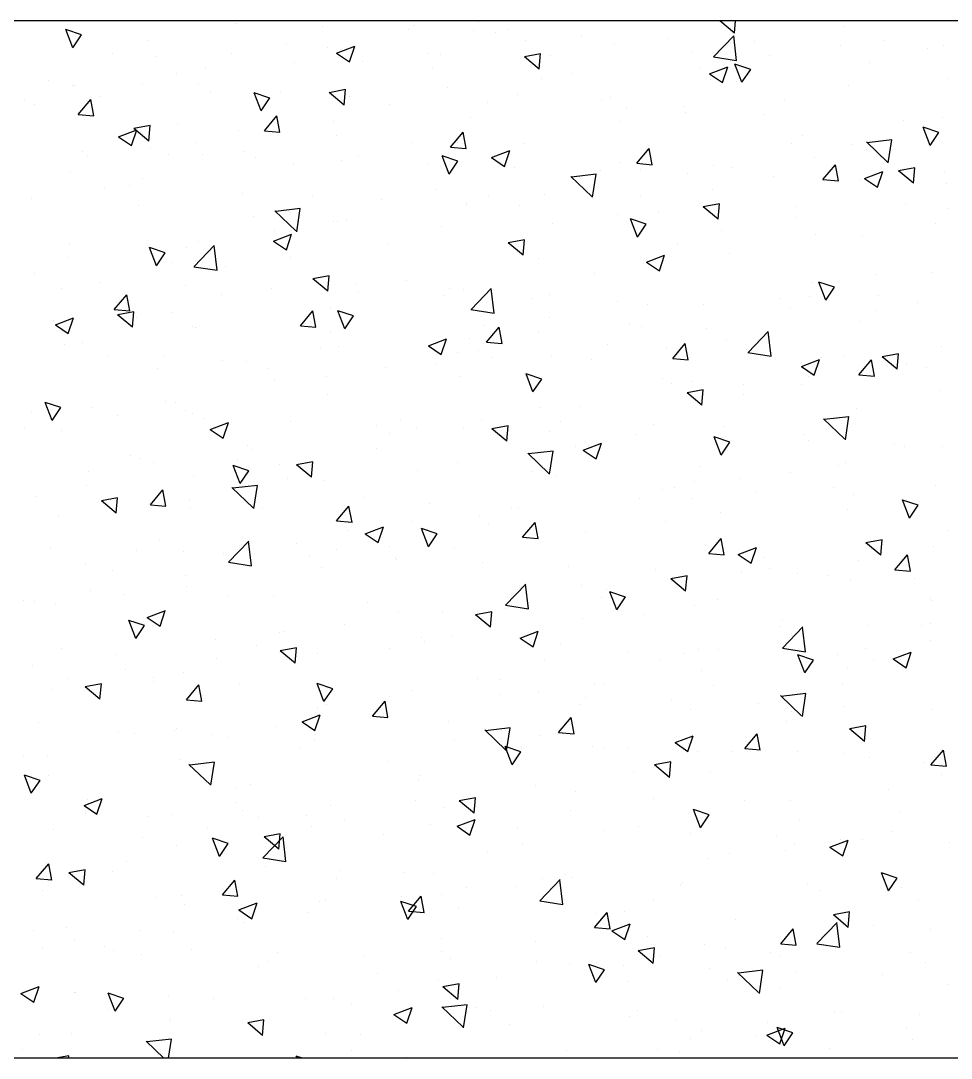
# Model space of a CAD drawing. Header units: millimetres. Extents: x 331487 to 517269, y 198509 to 399936.
# Drawn here: x 446542.2 to 446900.7, y 339696 to 340096 of the extents above; entities that cross this region are included whole.
import ezdxf

# ---------------------------------------------------------------- set-up
doc = ezdxf.new("R2010")
doc.units = ezdxf.units.MM
doc.header["$MEASUREMENT"] = 0
doc.layers.add('COLUMN', color=6, linetype='Continuous')

msp = doc.modelspace()

# ---------------------------------------------------------------- linework, layer by layer
at = {"layer": 'COLUMN'}
for p, q in [((448979.83, 340095.96), (420204.35, 340095.96)), ((448984.26, 339695.96), (420604.35, 339695.96))]:
    msp.add_line(p, q, dxfattribs=at)
at = {"layer": 'COLUMN', "color": 2, "linetype": 'Continuous'}
for p, q in [((446562.27, 340085.53), (446559.58, 340092.54)), ((446565.63, 340090.5), (446559.58, 340092.53)), ((446625.07, 340095.07), (446625.07, 340095.07)), ((446658.36, 340093.85), (446658.36, 340093.85)), ((446691.64, 340092.64), (446691.64, 340092.64)), ((446693.98, 340093.94), (446693.98, 340093.94)), ((446716.55, 340092.09), (446716.55, 340092.09)), ((446718.74, 340095.53), (446718.74, 340095.53)), ((446730.13, 340092.66), (446730.13, 340092.66)), ((446817.2, 340091.17), (446811.49, 340095.96)), ((446817.2, 340091.17), (446817.62, 340095.96)), ((446859.34, 340093.6), (446859.34, 340093.6)), ((446562.27, 340085.53), (446565.63, 340090.51)), ((446591.25, 340088.39), (446591.25, 340088.39)), ((446724.93, 340091.42), (446724.93, 340091.42)), ((446736.59, 340088.39), (446736.59, 340088.39)), ((446758.22, 340090.21), (446758.22, 340090.21)), ((446791.51, 340088.99), (446791.51, 340088.99)), ((446809.16, 340082.04), (446816.95, 340090.16)), ((446818.02, 340080.62), (446816.91, 340090.12)), ((446874.59, 340088.46), (446874.59, 340088.46)), ((446644.42, 340087.07), (446644.42, 340087.07)), ((446660.43, 340085.52), (446660.43, 340085.52)), ((446663.89, 340083.45), (446670.89, 340086.14)), ((446665.2, 340085.05), (446665.2, 340085.05)), ((446668.86, 340080.09), (446670.89, 340086.14)), ((446771.05, 340086.77), (446771.05, 340086.77)), ((446810.79, 340084.12), (446810.79, 340084.12)), ((446824.8, 340087.77), (446824.8, 340087.77)), ((446858.09, 340086.56), (446858.09, 340086.56)), ((446891.38, 340085.34), (446891.38, 340085.34)), ((446897.68, 340086.48), (446897.68, 340086.48)), ((446577.46, 340083.24), (446577.46, 340083.24)), ((446594.26, 340082.27), (446594.26, 340082.27)), ((446623.41, 340083.39), (446623.41, 340083.39)), ((446647.64, 340080.02), (446647.64, 340080.02)), ((446663.89, 340083.45), (446668.87, 340080.1)), ((446673.68, 340080.11), (446673.68, 340080.11)), ((446698.72, 340083.4), (446698.72, 340083.4)), ((446704.09, 340082.94), (446704.09, 340082.94)), ((446742.51, 340083.26), (446736.24, 340082.11)), ((446741.98, 340077.29), (446736.24, 340082.11)), ((446741.98, 340077.29), (446742.5, 340083.27)), ((446746.26, 340082.51), (446746.26, 340082.51)), ((446801.02, 340083.59), (446801.02, 340083.59)), ((446809.12, 340082), (446818.02, 340080.62)), ((446830.72, 340082.65), (446830.72, 340082.65)), ((446613.26, 340077.55), (446613.26, 340077.55)), ((446701.02, 340077.76), (446701.02, 340077.76)), ((446804.02, 340077.92), (446804.02, 340077.92)), ((446807.6, 340075.44), (446814.61, 340078.13)), ((446812.57, 340072.09), (446814.6, 340078.13)), ((446820.08, 340072.23), (446817.39, 340079.23)), ((446823.43, 340077.2), (446817.39, 340079.23)), ((446820.08, 340072.23), (446823.43, 340077.2)), ((446869.12, 340079.74), (446869.12, 340079.74)), ((446552.81, 340073.1), (446552.81, 340073.1)), ((446602.11, 340075.51), (446602.11, 340075.51)), ((446742.71, 340073.58), (446742.71, 340073.58)), ((446754.41, 340075.5), (446754.41, 340075.5)), ((446807.6, 340075.44), (446812.58, 340072.09)), ((446807.79, 340073.25), (446807.79, 340073.25)), ((446817.78, 340072.7), (446817.78, 340072.7)), ((446899.5, 340073.86), (446899.5, 340073.86)), ((446561.96, 340071.09), (446561.96, 340071.09)), ((446562.75, 340071.15), (446562.75, 340071.15)), ((446588.96, 340071.83), (446588.96, 340071.83)), ((446610.53, 340071.79), (446610.53, 340071.79)), ((446615.34, 340068.84), (446615.34, 340068.84)), ((446634.79, 340061.2), (446632.1, 340068.2)), ((446638.14, 340066.17), (446632.1, 340068.2)), ((446642.08, 340068.5), (446642.08, 340068.5)), ((446667.29, 340069.39), (446661.02, 340068.23)), ((446666.76, 340063.42), (446661.02, 340068.24)), ((446666.76, 340063.42), (446667.28, 340069.39)), ((446706.61, 340070.11), (446706.61, 340070.11)), ((446861.17, 340070.99), (446861.17, 340070.99)), ((446543.79, 340065.5), (446543.79, 340065.5)), ((446564.37, 340059.81), (446569.19, 340065.56)), ((446570.34, 340059.29), (446569.18, 340065.55)), ((446572.66, 340066.81), (446572.66, 340066.81)), ((446634.79, 340061.2), (446638.14, 340066.18)), ((446668.73, 340066.58), (446668.73, 340066.58)), ((446722.11, 340064.33), (446722.11, 340064.33)), ((446733.42, 340067.63), (446733.42, 340067.63)), ((446765.84, 340065.2), (446765.84, 340065.2)), ((446769.57, 340066.36), (446769.57, 340066.36)), ((446836.35, 340065.54), (446836.35, 340065.54)), ((446547.62, 340063.51), (446547.62, 340063.51)), ((446684.39, 340063.57), (446684.39, 340063.57)), ((446775.49, 340062.07), (446775.49, 340062.07)), ((446797.36, 340063.04), (446797.36, 340063.04)), ((446798.47, 340060.56), (446798.47, 340060.56)), ((446564.37, 340059.81), (446570.34, 340059.29)), ((446602.42, 340056.09), (446602.42, 340056.09)), ((446636.09, 340053.54), (446640.91, 340059.28)), ((446642.07, 340053.01), (446640.91, 340059.28)), ((446662.85, 340057.09), (446662.85, 340057.09)), ((446715.33, 340058.8), (446715.33, 340058.8)), ((446773.44, 340057.26), (446773.44, 340057.26)), ((446828.87, 340059.82), (446828.87, 340059.82)), ((446882.25, 340057.56), (446882.25, 340057.56)), ((446897.53, 340058.6), (446897.53, 340058.6)), ((446579.87, 340051.2), (446586.87, 340053.89)), ((446584.84, 340047.84), (446586.87, 340053.88)), ((446592.07, 340055.51), (446585.8, 340054.36)), ((446591.54, 340049.54), (446585.8, 340054.36)), ((446591.54, 340049.54), (446592.07, 340055.52)), ((446626.07, 340053.56), (446626.07, 340053.56)), ((446636.09, 340053.54), (446642.07, 340053.02)), ((446707.82, 340047.26), (446712.64, 340053.01)), ((446713.79, 340046.74), (446712.64, 340053)), ((446892.59, 340047.9), (446889.9, 340054.9)), ((446895.95, 340052.87), (446889.9, 340054.89)), ((446892.59, 340047.9), (446895.95, 340052.87)), ((446579.87, 340051.2), (446584.84, 340047.84)), ((446609.42, 340048.88), (446609.42, 340048.88)), ((446663.99, 340051.76), (446663.99, 340051.76)), ((446693.18, 340049.02), (446693.18, 340049.02)), ((446710.28, 340048.95), (446710.28, 340048.95)), ((446736.05, 340048.58), (446736.05, 340048.58)), ((446839.22, 340048.59), (446839.22, 340048.59)), ((446843.46, 340051.61), (446843.46, 340051.61)), ((446862.68, 340048.29), (446862.68, 340048.29)), ((446876.16, 340041.44), (446868.04, 340049.23)), ((446877.83, 340050.04), (446868.34, 340048.93)), ((446876.46, 340041.15), (446877.84, 340050.04)), ((446565.98, 340045.56), (446565.98, 340045.56)), ((446592.25, 340046.79), (446592.25, 340046.79)), ((446599.27, 340044.35), (446599.27, 340044.35)), ((446612.05, 340044.26), (446612.05, 340044.26)), ((446628.4, 340045.52), (446628.4, 340045.52)), ((446707.82, 340047.26), (446713.79, 340046.74)), ((446723.58, 340043.19), (446730.58, 340045.88)), ((446728.55, 340039.83), (446730.58, 340045.88)), ((446779.54, 340040.99), (446784.36, 340046.73)), ((446785.52, 340040.46), (446784.36, 340046.73)), ((446867.91, 340046.45), (446867.91, 340046.45)), ((446567.75, 340043.55), (446567.75, 340043.55)), ((446632.56, 340043.13), (446632.56, 340043.13)), ((446647.38, 340040.67), (446647.38, 340040.67)), ((446665.85, 340041.91), (446665.85, 340041.91)), ((446672.41, 340043.96), (446672.41, 340043.96)), ((446699.14, 340040.7), (446699.14, 340040.7)), ((446707.3, 340036.87), (446704.61, 340043.87)), ((446710.66, 340041.84), (446704.61, 340043.87)), ((446707.3, 340036.87), (446710.66, 340041.84)), ((446723.58, 340043.19), (446728.56, 340039.83)), ((446772.86, 340041.32), (446772.86, 340041.32)), ((446779.54, 340040.99), (446785.52, 340040.47)), ((446809.01, 340040.05), (446809.01, 340040.05)), ((446848.19, 340043.14), (446848.19, 340043.14)), ((446851.27, 340034.71), (446856.09, 340040.46)), ((446857.24, 340034.18), (446856.09, 340040.45)), ((446561.54, 340037.86), (446561.54, 340037.86)), ((446732.43, 340039.48), (446732.43, 340039.48)), ((446763.87, 340036.78), (446754.37, 340035.67)), ((446762.5, 340027.89), (446763.88, 340036.78)), ((446765.72, 340038.27), (446765.72, 340038.27)), ((446780.9, 340038.58), (446780.9, 340038.58)), ((446799.01, 340037.05), (446799.01, 340037.05)), ((446816.56, 340039.41), (446816.56, 340039.41)), ((446867.29, 340035.18), (446874.3, 340037.87)), ((446872.27, 340031.82), (446874.29, 340037.87)), ((446886.67, 340039.29), (446880.4, 340038.13)), ((446886.14, 340033.32), (446880.4, 340038.14)), ((446886.14, 340033.32), (446886.67, 340039.29)), ((446898.23, 340037.71), (446898.23, 340037.71)), ((446584.22, 340032.35), (446584.22, 340032.35)), ((446588.99, 340035.01), (446588.99, 340035.01)), ((446762.19, 340028.18), (446754.08, 340035.97)), ((446832.3, 340035.83), (446832.3, 340035.83)), ((446851.27, 340034.71), (446857.25, 340034.19)), ((446865.59, 340034.62), (446865.59, 340034.62)), ((446867.29, 340035.18), (446872.27, 340031.82)), ((446873.19, 340034.42), (446873.19, 340034.42)), ((446898.88, 340033.4), (446898.88, 340033.4)), ((446574.36, 340031.44), (446574.36, 340031.44)), ((446627.75, 340029.18), (446627.75, 340029.18)), ((446654.43, 340028.75), (446654.43, 340028.75)), ((446702.29, 340030.78), (446702.29, 340030.78)), ((446722.58, 340028.57), (446722.58, 340028.57)), ((446744.01, 340029.13), (446744.01, 340029.13)), ((446764.63, 340031.91), (446764.63, 340031.91)), ((446781.06, 340028.46), (446781.06, 340028.46)), ((446808.54, 340030.74), (446808.54, 340030.74)), ((446546.35, 340027.37), (446546.35, 340027.37)), ((446587.47, 340024.92), (446587.47, 340024.92)), ((446681.13, 340026.93), (446681.13, 340026.93)), ((446714.1, 340024.62), (446714.1, 340024.62)), ((446714.12, 340025.51), (446714.12, 340025.51)), ((446734.51, 340024.67), (446734.51, 340024.67)), ((446810.93, 340019.44), (446805.18, 340024.26)), ((446811.45, 340025.41), (446805.19, 340024.26)), ((446810.04, 340026.1), (446810.04, 340026.1)), ((446810.93, 340019.44), (446811.45, 340025.42)), ((446840.73, 340024.33), (446840.73, 340024.33)), ((446882.9, 340025.31), (446882.9, 340025.31)), ((446631.69, 340020.49), (446631.69, 340020.49)), ((446648.23, 340014.92), (446640.11, 340022.71)), ((446649.91, 340023.52), (446640.41, 340022.42)), ((446648.53, 340014.63), (446649.91, 340023.53)), ((446772.17, 340021.12), (446772.17, 340021.12)), ((446787.89, 340022.42), (446787.89, 340022.42)), ((446841.27, 340020.16), (446841.27, 340020.16)), ((446899.29, 340023.67), (446899.29, 340023.67)), ((446662.77, 340018.47), (446662.77, 340018.47)), ((446664.26, 340018.56), (446664.26, 340018.56)), ((446667.84, 340019.21), (446667.84, 340019.21)), ((446704.35, 340016.73), (446704.35, 340016.73)), ((446747.13, 340017.82), (446747.13, 340017.82)), ((446779.82, 340012.54), (446777.13, 340019.54)), ((446783.17, 340017.51), (446777.13, 340019.53)), ((446779.82, 340012.54), (446783.17, 340017.51)), ((446894.66, 340017.91), (446894.66, 340017.91)), ((446639.56, 340010.94), (446646.56, 340013.62)), ((446639.82, 340015.11), (446639.82, 340015.11)), ((446644.53, 340007.58), (446646.56, 340013.62)), ((446812.3, 340015.01), (446812.3, 340015.01)), ((446848.45, 340013.74), (446848.45, 340013.74)), ((446866.69, 340013.16), (446866.69, 340013.16)), ((446561.13, 340009.95), (446561.13, 340009.95)), ((446594.52, 340001.51), (446591.84, 340008.51)), ((446597.88, 340006.48), (446591.84, 340008.51)), ((446605.94, 340008.55), (446605.94, 340008.55)), ((446608.97, 340001.18), (446616.76, 340009.3)), ((446610.83, 340010.97), (446610.83, 340010.97)), ((446617.83, 339999.76), (446616.72, 340009.26)), ((446639.56, 340010.94), (446644.53, 340007.58)), ((446683.98, 340009.51), (446683.98, 340009.51)), ((446735.71, 340005.57), (446729.96, 340010.39)), ((446736.23, 340011.54), (446729.97, 340010.38)), ((446735.71, 340005.57), (446736.23, 340011.54)), ((446795.11, 340009.65), (446795.11, 340009.65)), ((446560.32, 340004.57), (446560.32, 340004.57)), ((446594.52, 340001.51), (446597.88, 340006.49)), ((446646.1, 340004.52), (446646.1, 340004.52)), ((446741.74, 340004.47), (446741.74, 340004.47)), ((446783.27, 340002.93), (446790.27, 340005.61)), ((446788.24, 339999.57), (446790.27, 340005.61)), ((446815.35, 340006.12), (446815.35, 340006.12)), ((446600.17, 340002.71), (446600.17, 340002.71)), ((446608.93, 340001.14), (446617.83, 339999.76)), ((446621.07, 340001.23), (446621.07, 340001.23)), ((446783.27, 340002.93), (446788.25, 339999.57)), ((446547.62, 339998.54), (446547.62, 339998.54)), ((446660.49, 339991.69), (446654.74, 339996.51)), ((446661.02, 339997.66), (446654.75, 339996.51)), ((446660.49, 339991.69), (446661.01, 339997.67)), ((446763.41, 339998.62), (446763.41, 339998.62)), ((446871.92, 339998.27), (446871.92, 339998.27)), ((446893.41, 339998.94), (446893.41, 339998.94)), ((446557.91, 339992.91), (446557.91, 339992.91)), ((446572.39, 339995.05), (446572.39, 339995.05)), ((446605.68, 339993.84), (446605.68, 339993.84)), ((446638.97, 339992.62), (446638.97, 339992.62)), ((446671.13, 339994.18), (446671.13, 339994.18)), ((446690.92, 339995.64), (446690.92, 339995.64)), ((446707.28, 339992.91), (446707.28, 339992.91)), ((446712.9, 339992.22), (446712.9, 339992.22)), ((446715.7, 339984.63), (446723.49, 339992.74)), ((446724.55, 339983.21), (446723.45, 339992.71)), ((446846.89, 339994.98), (446846.89, 339994.98)), ((446852.33, 339988.21), (446849.64, 339995.21)), ((446855.69, 339993.18), (446849.64, 339995.2)), ((446852.33, 339988.21), (446855.69, 339993.18)), ((446578.24, 339984.6), (446583.06, 339990.34)), ((446584.22, 339984.07), (446583.06, 339990.33)), ((446619.44, 339990.56), (446619.44, 339990.56)), ((446672.25, 339991.4), (446672.25, 339991.4)), ((446705.54, 339990.19), (446705.54, 339990.19)), ((446738.83, 339988.97), (446738.83, 339988.97)), ((446746.06, 339990.27), (446746.06, 339990.27)), ((446835.09, 339988.93), (446835.09, 339988.93)), ((446845.94, 339989.76), (446845.94, 339989.76)), ((446851.74, 339988.71), (446851.74, 339988.71)), ((446872.69, 339989.97), (446872.69, 339989.97)), ((446578.24, 339984.6), (446584.22, 339984.07)), ((446649.97, 339978.32), (446654.79, 339984.07)), ((446655.94, 339977.79), (446654.79, 339984.06)), ((446661.56, 339985.18), (446661.56, 339985.18)), ((446667.04, 339977.18), (446664.35, 339984.18)), ((446670.39, 339982.15), (446664.35, 339984.18)), ((446715.66, 339984.59), (446724.55, 339983.21)), ((446772.12, 339987.76), (446772.12, 339987.76)), ((446783.73, 339986.66), (446783.73, 339986.66)), ((446805.41, 339986.54), (446805.41, 339986.54)), ((446838.7, 339985.32), (446838.7, 339985.32)), ((446871.99, 339984.11), (446871.99, 339984.11)), ((446887.89, 339987.43), (446887.89, 339987.43)), ((446554.89, 339980.34), (446554.89, 339980.34)), ((446555.54, 339978.68), (446562.54, 339981.37)), ((446560.51, 339975.33), (446562.54, 339981.37)), ((446585.27, 339977.82), (446579.52, 339982.64)), ((446585.8, 339983.79), (446579.53, 339982.63)), ((446585.27, 339977.82), (446585.79, 339983.79)), ((446586.73, 339981.63), (446586.73, 339981.63)), ((446600.57, 339983.64), (446600.57, 339983.64)), ((446667.04, 339977.18), (446670.39, 339982.15)), ((446745.86, 339981.68), (446745.86, 339981.68)), ((446555.54, 339978.68), (446560.51, 339975.33)), ((446608.27, 339978.08), (446608.27, 339978.08)), ((446609.62, 339977.68), (446609.62, 339977.68)), ((446649.97, 339978.32), (446655.94, 339977.8)), ((446720.83, 339978.38), (446720.83, 339978.38)), ((446721.69, 339972.04), (446726.51, 339977.79)), ((446727.67, 339971.52), (446726.51, 339977.78)), ((446776.77, 339978.91), (446776.77, 339978.91)), ((446781.18, 339978.17), (446781.18, 339978.17)), ((446806.28, 339977.36), (446806.28, 339977.36)), ((446822.42, 339968.08), (446830.21, 339976.19)), ((446831.28, 339966.66), (446830.17, 339976.15)), ((446865.48, 339979.87), (446865.48, 339979.87)), ((446566.11, 339972.07), (446566.11, 339972.07)), ((446661.65, 339975.83), (446661.65, 339975.83)), ((446699.25, 339970.67), (446706.25, 339973.36)), ((446704.22, 339967.32), (446706.25, 339973.36)), ((446715.04, 339973.57), (446715.04, 339973.57)), ((446721.69, 339972.04), (446727.67, 339971.52)), ((446741.75, 339975.75), (446741.75, 339975.75)), ((446814.13, 339972.83), (446814.13, 339972.83)), ((446559.11, 339971.28), (446559.11, 339971.28)), ((446657.67, 339970.07), (446657.67, 339970.07)), ((446664.44, 339970.43), (446664.44, 339970.43)), ((446699.25, 339970.67), (446704.22, 339967.32)), ((446718.45, 339968.9), (446718.45, 339968.9)), ((446768.42, 339971.32), (446768.42, 339971.32)), ((446791.07, 339970.14), (446791.07, 339970.14)), ((446793.42, 339965.77), (446798.24, 339971.51)), ((446799.39, 339965.24), (446798.24, 339971.51)), ((446821.8, 339969.06), (446821.8, 339969.06)), ((446822.38, 339968.04), (446831.28, 339966.66)), ((446897.04, 339970.29), (446897.04, 339970.29)), ((446575.97, 339966.91), (446575.97, 339966.91)), ((446597.48, 339966.6), (446597.48, 339966.6)), ((446619.8, 339965.08), (446619.8, 339965.08)), ((446629.36, 339964.65), (446629.36, 339964.65)), ((446710.58, 339967.87), (446710.58, 339967.87)), ((446724.11, 339966.3), (446724.11, 339966.3)), ((446746.72, 339966.6), (446746.72, 339966.6)), ((446762.19, 339965.33), (446762.19, 339965.33)), ((446793.42, 339965.77), (446799.4, 339965.25)), ((446842.96, 339962.66), (446849.96, 339965.35)), ((446847.93, 339959.31), (446849.96, 339965.35)), ((446850.74, 339966.01), (446850.74, 339966.01)), ((446859.05, 339966.97), (446859.05, 339966.97)), ((446865.14, 339959.49), (446869.97, 339965.24)), ((446871.12, 339958.97), (446869.96, 339965.23)), ((446879.87, 339961.59), (446874.12, 339966.41)), ((446880.4, 339967.56), (446874.13, 339966.41)), ((446875.18, 339966.81), (446875.18, 339966.81)), ((446879.87, 339961.59), (446880.39, 339967.57)), ((446594.76, 339961.78), (446594.76, 339961.78)), ((446637.57, 339961.73), (446637.57, 339961.73)), ((446682.74, 339962.4), (446682.74, 339962.4)), ((446702.1, 339963.34), (446702.1, 339963.34)), ((446736.12, 339960.14), (446736.12, 339960.14)), ((446842.96, 339962.66), (446847.94, 339959.31)), ((446883.49, 339963.82), (446883.49, 339963.82)), ((446891.19, 339962.4), (446891.19, 339962.4)), ((446640.01, 339957.33), (446640.01, 339957.33)), ((446660.13, 339958.89), (446660.13, 339958.89)), ((446711.68, 339958.93), (446711.68, 339958.93)), ((446739.55, 339952.85), (446736.87, 339959.85)), ((446742.91, 339957.82), (446736.87, 339959.84)), ((446739.55, 339952.85), (446742.91, 339957.82)), ((446789.5, 339957.89), (446789.5, 339957.89)), ((446792.85, 339956.27), (446792.85, 339956.27)), ((446800.73, 339956.96), (446800.73, 339956.96)), ((446845.61, 339958.83), (446845.61, 339958.83)), ((446865.14, 339959.49), (446871.12, 339958.97)), ((446804.65, 339947.72), (446798.9, 339952.54)), ((446805.18, 339953.69), (446798.91, 339952.53)), ((446804.65, 339947.72), (446805.17, 339953.69)), ((446820.58, 339955.54), (446820.58, 339955.54)), ((446842.89, 339955.63), (446842.89, 339955.63)), ((446896.27, 339953.37), (446896.27, 339953.37)), ((446554.26, 339941.82), (446551.57, 339948.82)), ((446557.62, 339946.79), (446551.57, 339948.82)), ((446597.91, 339949.33), (446597.91, 339949.33)), ((446601.81, 339948.88), (446601.81, 339948.88)), ((446660.34, 339951.89), (446660.34, 339951.89)), ((446820.62, 339951.86), (446820.62, 339951.86)), ((446546.14, 339944.92), (446546.14, 339944.92)), ((446554.26, 339941.82), (446557.62, 339946.79)), ((446569.41, 339947.04), (446569.41, 339947.04)), ((446605.55, 339945.77), (446605.55, 339945.77)), ((446608.4, 339944.39), (446608.4, 339944.39)), ((446742.41, 339946.95), (446742.41, 339946.95)), ((446757.43, 339947.22), (446757.43, 339947.22)), ((446864.26, 339946.58), (446864.26, 339946.58)), ((446579.43, 339943.71), (446579.43, 339943.71)), ((446612.72, 339942.49), (446612.72, 339942.49)), ((446615.23, 339938.42), (446622.23, 339941.11)), ((446620.2, 339935.06), (446622.23, 339941.11)), ((446646.01, 339941.28), (446646.01, 339941.28)), ((446679.3, 339940.06), (446679.3, 339940.06)), ((446688.66, 339942.26), (446688.66, 339942.26)), ((446719.55, 339942.24), (446719.55, 339942.24)), ((446750.02, 339941.57), (446750.02, 339941.57)), ((446786.16, 339940.29), (446786.16, 339940.29)), ((446859.61, 339934.71), (446851.49, 339942.5)), ((446861.28, 339943.31), (446851.78, 339942.21)), ((446859.91, 339934.42), (446861.29, 339943.32)), ((446543.49, 339938.87), (446543.49, 339938.87)), ((446557.89, 339937.99), (446557.89, 339937.99)), ((446615.23, 339938.42), (446620.2, 339935.07)), ((446684.09, 339936.94), (446684.09, 339936.94)), ((446694.52, 339938.94), (446694.52, 339938.94)), ((446712.59, 339938.84), (446712.59, 339938.84)), ((446729.96, 339939.81), (446723.69, 339938.66)), ((446729.43, 339933.84), (446723.69, 339938.66)), ((446729.43, 339933.84), (446729.95, 339939.82)), ((446745.87, 339937.63), (446745.87, 339937.63)), ((446779.16, 339936.41), (446779.16, 339936.41)), ((446812.92, 339939.54), (446812.92, 339939.54)), ((446843.68, 339936.38), (446843.68, 339936.38)), ((446629.45, 339932.24), (446629.45, 339932.24)), ((446758.94, 339930.41), (446765.94, 339933.1)), ((446760.98, 339932.04), (446760.98, 339932.04)), ((446763.91, 339927.06), (446765.94, 339933.1)), ((446812.07, 339928.52), (446809.38, 339935.52)), ((446815.42, 339933.49), (446809.38, 339935.51)), ((446812.07, 339928.52), (446815.42, 339933.49)), ((446812.45, 339935.2), (446812.45, 339935.2)), ((446845.74, 339933.98), (446845.74, 339933.98)), ((446879.03, 339932.76), (446879.03, 339932.76)), ((446584.48, 339928.24), (446584.48, 339928.24)), ((446631.36, 339930.62), (446631.36, 339930.62)), ((446679.45, 339931.02), (446679.45, 339931.02)), ((446745.64, 339921.45), (446737.52, 339929.24)), ((446747.32, 339930.06), (446737.82, 339928.95)), ((446745.94, 339921.17), (446747.32, 339930.06)), ((446756.07, 339931.95), (446756.07, 339931.95)), ((446758.94, 339930.41), (446763.92, 339927.06)), ((446882.7, 339931.65), (446882.7, 339931.65)), ((446897.24, 339931.97), (446897.24, 339931.97)), ((446588.38, 339927.25), (446588.38, 339927.25)), ((446593.49, 339925.64), (446593.49, 339925.64)), ((446626.78, 339917.49), (446624.09, 339924.49)), ((446630.13, 339922.46), (446624.09, 339924.49)), ((446625.77, 339926.93), (446625.77, 339926.93)), ((446641.76, 339925), (446641.76, 339925)), ((446654.74, 339925.94), (446648.47, 339924.78)), ((446654.21, 339919.97), (446648.47, 339924.79)), ((446654.21, 339919.97), (446654.73, 339925.94)), ((446710.47, 339925.64), (446710.47, 339925.64)), ((446857.18, 339924.38), (446857.18, 339924.38)), ((446860.06, 339925.55), (446860.06, 339925.55)), ((446568.46, 339922.34), (446568.46, 339922.34)), ((446608.85, 339920.73), (446608.85, 339920.73)), ((446626.78, 339917.49), (446630.13, 339922.46)), ((446695.14, 339922.74), (446695.14, 339922.74)), ((446739.5, 339922.36), (446739.5, 339922.36)), ((446748.52, 339920.49), (446748.52, 339920.49)), ((446804.03, 339923.97), (446804.03, 339923.97)), ((446838.92, 339921.96), (446838.92, 339921.96)), ((446567.46, 339916.92), (446567.46, 339916.92)), ((446633.35, 339916.8), (446623.86, 339915.69)), ((446631.98, 339907.91), (446633.36, 339916.8)), ((446644.99, 339919.46), (446644.99, 339919.46)), ((446659.12, 339918.6), (446659.12, 339918.6)), ((446794.27, 339916.09), (446794.27, 339916.09)), ((446801.91, 339918.23), (446801.91, 339918.23)), ((446819.31, 339919.39), (446819.31, 339919.39)), ((446894.78, 339916.9), (446894.78, 339916.9)), ((446547.82, 339912.41), (446547.82, 339912.41)), ((446579.52, 339912.06), (446573.25, 339910.91)), ((446578.99, 339906.09), (446579.52, 339912.07)), ((446592.12, 339909.38), (446596.94, 339915.12)), ((446598.09, 339908.85), (446596.93, 339915.12)), ((446631.68, 339908.2), (446623.56, 339915.99)), ((446674.45, 339912.11), (446674.45, 339912.11)), ((446789.46, 339915.26), (446789.46, 339915.26)), ((446825.6, 339913.99), (446825.6, 339913.99)), ((446855.29, 339915.98), (446855.29, 339915.98)), ((446863.04, 339913.29), (446863.04, 339913.29)), ((446578.99, 339906.09), (446573.25, 339910.91)), ((446592.12, 339909.38), (446598.09, 339908.85)), ((446607.18, 339911.1), (446607.18, 339911.1)), ((446607.49, 339908.28), (446607.49, 339908.28)), ((446635.31, 339908.35), (446635.31, 339908.35)), ((446663.84, 339903.1), (446668.66, 339908.85)), ((446669.82, 339902.57), (446668.66, 339908.84)), ((446699.84, 339909.96), (446699.84, 339909.96)), ((446780.6, 339911.95), (446780.6, 339911.95)), ((446801.08, 339911.82), (446801.08, 339911.82)), ((446884.58, 339904.18), (446881.9, 339911.19)), ((446887.94, 339909.15), (446881.9, 339911.18)), ((446884.58, 339904.18), (446887.94, 339909.16)), ((446556.67, 339904.7), (446556.67, 339904.7)), ((446718.89, 339904.72), (446718.89, 339904.72)), ((446731.12, 339907.78), (446731.12, 339907.78)), ((446734.12, 339907.98), (446734.12, 339907.98)), ((446811.7, 339906.25), (446811.7, 339906.25)), ((446860.75, 339907.69), (446860.75, 339907.69)), ((446663.84, 339903.1), (446669.82, 339902.58)), ((446674.92, 339898.16), (446681.92, 339900.85)), ((446679.89, 339894.8), (446681.92, 339900.85)), ((446693.25, 339902.79), (446693.25, 339902.79)), ((446699.29, 339893.16), (446696.6, 339900.16)), ((446702.65, 339898.13), (446696.6, 339900.15)), ((446722.28, 339901.94), (446722.28, 339901.94)), ((446735.57, 339896.83), (446740.39, 339902.57)), ((446741.54, 339896.3), (446740.39, 339902.56)), ((446790.6, 339902.89), (446790.6, 339902.89)), ((446668.21, 339899.5), (446668.21, 339899.5)), ((446674.92, 339898.16), (446679.89, 339894.8)), ((446699.29, 339893.16), (446702.65, 339898.13)), ((446735.57, 339896.83), (446741.55, 339896.3)), ((446759.76, 339898.75), (446759.76, 339898.75)), ((446807.29, 339890.55), (446812.11, 339896.3)), ((446813.27, 339890.02), (446812.11, 339896.29)), ((446899.5, 339899.25), (446899.5, 339899.25)), ((446553.64, 339892.99), (446553.64, 339892.99)), ((446595.66, 339895.95), (446595.66, 339895.95)), ((446622.23, 339887.22), (446630.02, 339895.33)), ((446631.09, 339885.8), (446629.98, 339895.29)), ((446648.29, 339894.42), (446648.29, 339894.42)), ((446684.44, 339893.15), (446684.44, 339893.15)), ((446709.25, 339892.35), (446709.25, 339892.35)), ((446818.63, 339890.15), (446825.63, 339892.84)), ((446823.6, 339886.79), (446825.63, 339892.84)), ((446874.12, 339895.84), (446867.85, 339894.68)), ((446873.59, 339889.86), (446867.85, 339894.69)), ((446873.59, 339889.86), (446874.12, 339895.84)), ((446894.03, 339893.25), (446894.03, 339893.25)), ((446586.93, 339891.77), (446586.93, 339891.77)), ((446605.06, 339891.18), (446605.06, 339891.18)), ((446620.21, 339890.55), (446620.21, 339890.55)), ((446653.5, 339889.34), (446653.5, 339889.34)), ((446663.96, 339891.93), (446663.96, 339891.93)), ((446686.41, 339888.88), (446686.41, 339888.88)), ((446686.79, 339888.12), (446686.79, 339888.12)), ((446807.29, 339890.55), (446813.27, 339890.03)), ((446818.63, 339890.15), (446823.61, 339886.79)), ((446828.9, 339888.95), (446828.9, 339888.95)), ((446879.02, 339884.28), (446883.84, 339890.02)), ((446884.99, 339883.75), (446883.84, 339890.01)), ((446567.18, 339886.2), (446567.18, 339886.2)), ((446622.19, 339887.18), (446631.09, 339885.8)), ((446657.91, 339885.31), (446657.91, 339885.31)), ((446720.08, 339886.91), (446720.08, 339886.91)), ((446753.37, 339885.69), (446753.37, 339885.69)), ((446786.66, 339884.47), (446786.66, 339884.47)), ((446830.87, 339884.94), (446830.87, 339884.94)), ((446865.05, 339887.68), (446865.05, 339887.68)), ((446879.02, 339884.28), (446885, 339883.75)), ((446577.72, 339883.88), (446577.72, 339883.88)), ((446605.65, 339881.92), (446605.65, 339881.92)), ((446798.38, 339875.99), (446792.63, 339880.81)), ((446798.9, 339881.96), (446792.64, 339880.81)), ((446798.37, 339875.99), (446798.9, 339881.97)), ((446819.95, 339883.26), (446819.95, 339883.26)), ((446841.43, 339882.99), (446841.43, 339882.99)), ((446853.24, 339882.04), (446853.24, 339882.04)), ((446861.83, 339880), (446861.83, 339880)), ((446886.53, 339880.83), (446886.53, 339880.83)), ((446568.9, 339876.15), (446568.9, 339876.15)), ((446605.97, 339877.81), (446605.97, 339877.81)), ((446728.95, 339870.66), (446736.74, 339878.78)), ((446737.81, 339869.24), (446736.7, 339878.74)), ((446758.33, 339878.41), (446758.33, 339878.41)), ((446767.97, 339876.65), (446767.97, 339876.65)), ((446793, 339879.95), (446793, 339879.95)), ((446543.27, 339872.32), (446543.27, 339872.32)), ((446582.22, 339874.86), (446582.22, 339874.86)), ((446622.29, 339873.9), (446622.29, 339873.9)), ((446639.46, 339873.92), (446639.46, 339873.92)), ((446766.09, 339873.63), (446766.09, 339873.63)), ((446771.81, 339868.83), (446769.12, 339875.83)), ((446775.16, 339873.79), (446769.12, 339875.82)), ((446771.81, 339868.83), (446775.16, 339873.8)), ((446810.48, 339872.96), (446810.48, 339872.96)), ((446892.71, 339873.33), (446892.71, 339873.33)), ((446893.11, 339872.31), (446893.11, 339872.31)), ((446547.33, 339871.91), (446547.33, 339871.91)), ((446555.46, 339871.41), (446555.46, 339871.41)), ((446590.9, 339865.91), (446597.9, 339868.59)), ((446595.87, 339862.55), (446597.89, 339868.59)), ((446675.67, 339871.64), (446675.67, 339871.64)), ((446687.73, 339868.12), (446687.73, 339868.12)), ((446704.81, 339868.34), (446704.81, 339868.34)), ((446723.68, 339868.09), (446717.42, 339866.93)), ((446723.16, 339862.11), (446723.68, 339868.09)), ((446728.92, 339870.62), (446737.81, 339869.24)), ((446729.05, 339869.39), (446729.05, 339869.39)), ((446737.24, 339868.98), (446737.24, 339868.98)), ((446801.77, 339870.59), (446801.77, 339870.59)), ((446586.52, 339857.8), (446583.83, 339864.8)), ((446589.87, 339862.77), (446583.83, 339864.79)), ((446590.9, 339865.91), (446595.87, 339862.55)), ((446723.16, 339862.11), (446717.41, 339866.94)), ((446723.88, 339866.84), (446723.88, 339866.84)), ((446758.55, 339865.46), (446758.55, 339865.46)), ((446782.43, 339867.13), (446782.43, 339867.13)), ((446835.81, 339864.88), (446835.81, 339864.88)), ((446586.51, 339857.8), (446589.87, 339862.77)), ((446589.99, 339862.72), (446589.99, 339862.72)), ((446641.9, 339860.06), (446641.9, 339860.06)), ((446643.37, 339860.47), (446643.37, 339860.47)), ((446666.94, 339863.35), (446666.94, 339863.35)), ((446734.61, 339857.9), (446741.61, 339860.58)), ((446739.58, 339854.54), (446741.61, 339860.58)), ((446834.79, 339862.3), (446834.79, 339862.3)), ((446835.68, 339854.11), (446843.47, 339862.23)), ((446844.53, 339852.69), (446843.43, 339862.19)), ((446868.34, 339862.65), (446868.34, 339862.65)), ((446889.2, 339862.62), (446889.2, 339862.62)), ((446892.53, 339863.52), (446892.53, 339863.52)), ((446617.16, 339857.58), (446617.16, 339857.58)), ((446696.75, 339858.21), (446696.75, 339858.21)), ((446697.59, 339856.58), (446697.59, 339856.58)), ((446708.04, 339859.06), (446708.04, 339859.06)), ((446734.61, 339857.9), (446739.58, 339854.54)), ((446892.76, 339857.1), (446892.76, 339857.1)), ((446557.83, 339854.09), (446557.83, 339854.09)), ((446633.05, 339854.97), (446633.05, 339854.97)), ((446647.94, 339848.24), (446642.19, 339853.06)), ((446648.46, 339854.21), (446642.2, 339853.05)), ((446647.94, 339848.24), (446648.46, 339854.22)), ((446656.69, 339852.02), (446656.69, 339852.02)), ((446684.46, 339853.8), (446684.46, 339853.8)), ((446750.13, 339855.96), (446750.13, 339855.96)), ((446776.47, 339852.29), (446776.47, 339852.29)), ((446797.77, 339852.1), (446797.77, 339852.1)), ((446803.52, 339853.7), (446803.52, 339853.7)), ((446811.09, 339853.5), (446811.09, 339853.5)), ((446835.64, 339854.07), (446844.53, 339852.69)), ((446867.72, 339853.81), (446867.72, 339853.81)), ((446878.32, 339849.89), (446885.32, 339852.58)), ((446883.29, 339846.53), (446885.32, 339852.57)), ((446578.75, 339851.74), (446578.75, 339851.74)), ((446617.5, 339849.96), (446617.5, 339849.96)), ((446744.13, 339849.67), (446744.13, 339849.67)), ((446788.34, 339849.51), (446788.34, 339849.51)), ((446844.32, 339844.49), (446841.63, 339851.5)), ((446847.68, 339849.46), (446841.63, 339851.49)), ((446844.32, 339844.49), (446847.68, 339849.47)), ((446856.9, 339851.44), (446856.9, 339851.44)), ((446870.76, 339849.37), (446870.76, 339849.37)), ((446878.32, 339849.89), (446883.3, 339846.53)), ((446546.56, 339847.28), (446546.56, 339847.28)), ((446582.71, 339846.01), (446582.71, 339846.01)), ((446604.75, 339844.52), (446604.75, 339844.52)), ((446804.57, 339845.49), (446804.57, 339845.49)), ((446860.61, 339846.71), (446860.61, 339846.71)), ((446560.04, 339842.47), (446560.04, 339842.47)), ((446573.25, 339840.34), (446566.98, 339839.18)), ((446572.72, 339834.36), (446573.24, 339840.34)), ((446593.33, 339841.26), (446593.33, 339841.26)), ((446593.4, 339842.57), (446593.4, 339842.57)), ((446626.62, 339840.04), (446626.62, 339840.04)), ((446659.03, 339833.47), (446656.34, 339840.47)), ((446662.39, 339838.44), (446656.34, 339840.46)), ((446718.15, 339842.28), (446718.15, 339842.28)), ((446727.17, 339841.81), (446727.17, 339841.81)), ((446763.32, 339840.54), (446763.32, 339840.54)), ((446766.69, 339840.51), (446766.69, 339840.51)), ((446858.75, 339840.34), (446858.75, 339840.34)), ((446554.24, 339838.12), (446554.24, 339838.12)), ((446572.72, 339834.36), (446566.97, 339839.18)), ((446605.99, 339834.16), (446610.81, 339839.9)), ((446611.97, 339833.63), (446610.81, 339839.9)), ((446659.03, 339833.47), (446662.39, 339838.44)), ((446659.91, 339838.83), (446659.91, 339838.83)), ((446693.2, 339837.61), (446693.2, 339837.61)), ((446726.48, 339836.39), (446726.48, 339836.39)), ((446741.66, 339837.21), (446741.66, 339837.21)), ((446809.27, 339839.67), (446809.27, 339839.67)), ((446844.73, 339836.59), (446835.23, 339835.48)), ((446843.36, 339827.7), (446844.74, 339836.59)), ((446605.99, 339834.16), (446611.97, 339833.63)), ((446659.84, 339832.26), (446659.84, 339832.26)), ((446677.72, 339827.88), (446682.54, 339833.63)), ((446683.69, 339827.35), (446682.54, 339833.62)), ((446684.15, 339835.49), (446684.15, 339835.49)), ((446757.33, 339832.17), (446757.33, 339832.17)), ((446759.77, 339835.18), (446759.77, 339835.18)), ((446793.06, 339833.96), (446793.06, 339833.96)), ((446826.35, 339832.75), (446826.35, 339832.75)), ((446843.05, 339827.99), (446834.94, 339835.78)), ((446650.59, 339825.64), (446657.59, 339828.33)), ((446655.56, 339822.29), (446657.59, 339828.33)), ((446656.6, 339831.27), (446656.6, 339831.27)), ((446678.5, 339828.9), (446678.5, 339828.9)), ((446800.43, 339830.33), (446800.43, 339830.33)), ((446839.17, 339829.61), (446839.17, 339829.61)), ((446859.64, 339831.53), (446859.64, 339831.53)), ((446892.93, 339830.31), (446892.93, 339830.31)), ((446549.01, 339825.32), (446549.01, 339825.32)), ((446650.59, 339825.64), (446655.56, 339822.29)), ((446677.72, 339827.88), (446683.69, 339827.36)), ((446706.82, 339825.77), (446706.82, 339825.77)), ((446749.44, 339821.61), (446754.26, 339827.35)), ((446755.42, 339821.08), (446754.26, 339827.35)), ((446837.21, 339825.8), (446837.21, 339825.8)), ((446867.85, 339824.11), (446861.58, 339822.95)), ((446867.32, 339818.14), (446867.84, 339824.12)), ((446579.97, 339821.48), (446579.97, 339821.48)), ((446586, 339820.98), (446586, 339820.98)), ((446601.52, 339822.25), (446601.52, 339822.25)), ((446602.39, 339823.07), (446602.39, 339823.07)), ((446615.6, 339820.62), (446615.6, 339820.62)), ((446640.63, 339823.91), (446640.63, 339823.91)), ((446655.77, 339820.81), (446655.77, 339820.81)), ((446729.09, 339814.73), (446720.97, 339822.52)), ((446730.77, 339823.33), (446721.27, 339822.23)), ((446729.39, 339814.44), (446730.77, 339823.34)), ((446742.12, 339820.32), (446742.12, 339820.32)), ((446749.44, 339821.61), (446755.42, 339821.08)), ((446794.3, 339817.63), (446801.3, 339820.32)), ((446799.27, 339814.28), (446801.3, 339820.32)), ((446821.17, 339815.33), (446825.99, 339821.08)), ((446827.14, 339814.8), (446825.99, 339821.07)), ((446867.32, 339818.14), (446861.57, 339822.96)), ((446622.15, 339819.7), (446622.15, 339819.7)), ((446655.48, 339818.73), (446655.48, 339818.73)), ((446709.15, 339818.56), (446709.15, 339818.56)), ((446731.55, 339809.14), (446728.86, 339816.14)), ((446734.9, 339814.1), (446728.86, 339816.13)), ((446762.54, 339816.3), (446762.54, 339816.3)), ((446794.3, 339817.63), (446799.27, 339814.28)), ((446799.52, 339817.21), (446799.52, 339817.21)), ((446866.45, 339817.66), (446866.45, 339817.66)), ((446543.2, 339812.24), (446543.2, 339812.24)), ((446552.44, 339812.3), (446552.44, 339812.3)), ((446649.47, 339815.6), (446649.47, 339815.6)), ((446731.54, 339809.14), (446734.9, 339814.11)), ((446734.98, 339815.6), (446734.98, 339815.6)), ((446766.61, 339815.5), (446766.61, 339815.5)), ((446776.1, 339815.31), (446776.1, 339815.31)), ((446802.76, 339814.23), (446802.76, 339814.23)), ((446815.92, 339814.05), (446815.92, 339814.05)), ((446821.17, 339815.33), (446827.15, 339814.81)), ((446841.41, 339814.37), (446841.41, 339814.37)), ((446859.4, 339813.42), (446859.4, 339813.42)), ((446892.89, 339809.06), (446897.72, 339814.8)), ((446898.87, 339808.53), (446897.71, 339814.8)), ((446603.54, 339811.23), (446603.54, 339811.23)), ((446615.13, 339801.47), (446607.01, 339809.26)), ((446616.8, 339810.07), (446607.31, 339808.97)), ((446615.43, 339801.18), (446616.81, 339810.08)), ((446683.8, 339810.31), (446683.8, 339810.31)), ((446792.1, 339804.26), (446786.35, 339809.08)), ((446792.63, 339810.24), (446786.36, 339809.08)), ((446792.1, 339804.26), (446792.62, 339810.24)), ((446869.3, 339811.79), (446869.3, 339811.79)), ((446890.27, 339810.14), (446890.27, 339810.14)), ((446892.9, 339809.06), (446898.87, 339808.53)), ((446546.25, 339798.11), (446543.57, 339805.11)), ((446549.61, 339803.08), (446543.57, 339805.1)), ((446553.03, 339804.83), (446553.03, 339804.83)), ((446696.05, 339804.96), (446696.05, 339804.96)), ((446778.26, 339806.05), (446778.26, 339806.05)), ((446808.05, 339806.38), (446808.05, 339806.38)), ((446896.94, 339805.34), (446896.94, 339805.34)), ((446546.25, 339798.11), (446549.61, 339803.08)), ((446625.48, 339800.3), (446625.48, 339800.3)), ((446630.8, 339801.59), (446630.8, 339801.59)), ((446695.33, 339803.2), (446695.33, 339803.2)), ((446740.39, 339801.07), (446740.39, 339801.07)), ((446566.56, 339793.39), (446573.57, 339796.08)), ((446571.54, 339790.03), (446573.56, 339796.08)), ((446717.41, 339796.36), (446711.14, 339795.2)), ((446715.35, 339797.77), (446715.35, 339797.77)), ((446716.88, 339790.39), (446717.4, 339796.37)), ((446756.11, 339798.88), (446756.11, 339798.88)), ((446786.08, 339796.13), (446786.08, 339796.13)), ((446876.66, 339799.49), (446876.66, 339799.49)), ((446566.57, 339793.39), (446571.54, 339790.04)), ((446567.84, 339795.77), (446567.84, 339795.77)), ((446625.45, 339794.67), (446625.45, 339794.67)), ((446661.59, 339793.4), (446661.59, 339793.4)), ((446694.47, 339795.48), (446694.47, 339795.48)), ((446705.6, 339792.48), (446705.6, 339792.48)), ((446716.88, 339790.39), (446711.14, 339795.21)), ((446821.1, 339795.18), (446821.1, 339795.18)), ((446838.63, 339795.33), (446838.63, 339795.33)), ((446567.08, 339791.13), (446567.08, 339791.13)), ((446567.16, 339790.29), (446567.16, 339790.29)), ((446591.14, 339789.18), (446591.14, 339789.18)), ((446600.37, 339789.92), (446600.37, 339789.92)), ((446627.51, 339791.64), (446627.51, 339791.64)), ((446633.66, 339788.7), (446633.66, 339788.7)), ((446652.2, 339789.46), (446652.2, 339789.46)), ((446710.28, 339785.38), (446717.28, 339788.07)), ((446715.25, 339782.03), (446717.28, 339788.07)), ((446754.14, 339791.35), (446754.14, 339791.35)), ((446804.06, 339784.8), (446801.37, 339791.81)), ((446807.42, 339789.77), (446801.37, 339791.8)), ((446804.06, 339784.8), (446807.42, 339789.78)), ((446806.05, 339789.2), (446806.05, 339789.2)), ((446880.77, 339791.05), (446880.77, 339791.05)), ((446554.88, 339784.13), (446554.88, 339784.13)), ((446614.32, 339784.47), (446614.32, 339784.47)), ((446654.26, 339785.44), (446654.26, 339785.44)), ((446666.95, 339787.48), (446666.95, 339787.48)), ((446700.24, 339786.27), (446700.24, 339786.27)), ((446710.28, 339785.38), (446715.25, 339782.03)), ((446733.53, 339785.05), (446733.53, 339785.05)), ((446780.31, 339785.32), (446780.31, 339785.32)), ((446842.2, 339787.92), (446842.2, 339787.92)), ((446589.29, 339781.17), (446589.29, 339781.17)), ((446618.77, 339773.78), (446616.08, 339780.78)), ((446622.12, 339778.74), (446616.08, 339780.77)), ((446635.49, 339773.25), (446643.28, 339781.37)), ((446642.19, 339782.49), (446635.92, 339781.33)), ((446641.66, 339776.51), (446635.92, 339781.33)), ((446641.66, 339776.51), (446642.18, 339782.49)), ((446644.34, 339771.83), (446643.24, 339781.33)), ((446681.9, 339782.11), (446681.9, 339782.11)), ((446766.82, 339783.84), (446766.82, 339783.84)), ((446800.1, 339782.62), (446800.1, 339782.62)), ((446833.39, 339781.4), (446833.39, 339781.4)), ((446853.99, 339777.37), (446860.99, 339780.06)), ((446858.18, 339780.13), (446858.18, 339780.13)), ((446858.96, 339774.02), (446860.99, 339780.06)), ((446866.68, 339780.19), (446866.68, 339780.19)), ((446878.02, 339783.21), (446878.02, 339783.21)), ((446602.32, 339777.94), (446602.32, 339777.94)), ((446618.77, 339773.78), (446622.12, 339778.75)), ((446735.49, 339778.66), (446735.49, 339778.66)), ((446836.91, 339776.23), (446836.91, 339776.23)), ((446840.14, 339778.22), (446840.14, 339778.22)), ((446853.99, 339777.37), (446858.97, 339774.02)), ((446899.97, 339778.97), (446899.97, 339778.97)), ((446635.45, 339773.21), (446644.34, 339771.83)), ((446721.99, 339775.31), (446721.99, 339775.31)), ((446806.84, 339773.09), (446806.84, 339773.09)), ((446815.11, 339774.93), (446815.11, 339774.93)), ((446548.14, 339765.21), (446552.96, 339770.96)), ((446551.81, 339771.54), (446551.81, 339771.54)), ((446554.11, 339764.68), (446552.96, 339770.95)), ((446566.97, 339768.61), (446560.7, 339767.45)), ((446566.44, 339762.64), (446566.96, 339768.62)), ((446577.71, 339768.1), (446577.71, 339768.1)), ((446582.92, 339771.97), (446582.92, 339771.97)), ((446636.3, 339769.71), (446636.3, 339769.71)), ((446664.89, 339768.36), (446664.89, 339768.36)), ((446548.14, 339765.21), (446554.12, 339764.69)), ((446566.44, 339762.64), (446560.7, 339767.46)), ((446619.87, 339758.94), (446624.69, 339764.68)), ((446625.84, 339758.41), (446624.68, 339764.68)), ((446663.67, 339765.3), (446663.67, 339765.3)), ((446689.68, 339767.46), (446689.68, 339767.46)), ((446701.03, 339767.09), (446701.03, 339767.09)), ((446742.21, 339756.7), (446750, 339764.82)), ((446743.06, 339765.2), (446743.06, 339765.2)), ((446751.07, 339755.28), (446749.96, 339764.78)), ((446751.95, 339766.61), (446751.95, 339766.61)), ((446754.9, 339765.6), (446754.9, 339765.6)), ((446876.58, 339760.47), (446873.89, 339767.47)), ((446879.93, 339765.44), (446873.89, 339767.47)), ((446876.57, 339760.47), (446879.93, 339765.45)), ((446550.62, 339760.79), (446550.62, 339760.79)), ((446714.08, 339761.63), (446714.08, 339761.63)), ((446732.73, 339762.22), (446732.73, 339762.22)), ((446796.45, 339762.95), (446796.45, 339762.95)), ((446797.26, 339763.83), (446797.26, 339763.83)), ((446845.5, 339762.89), (446845.5, 339762.89)), ((446849.83, 339760.69), (446849.83, 339760.69)), ((446881.64, 339761.62), (446881.64, 339761.62)), ((446594.32, 339757.82), (446594.32, 339757.82)), ((446604, 339758.54), (446604, 339758.54)), ((446619.87, 339758.94), (446625.84, 339758.41)), ((446657.38, 339756.28), (446657.38, 339756.28)), ((446659.48, 339757.29), (446659.48, 339757.29)), ((446691.28, 339749.44), (446688.6, 339756.45)), ((446694.64, 339754.41), (446688.6, 339756.44)), ((446689.05, 339758.33), (446689.05, 339758.33)), ((446691.59, 339752.66), (446696.41, 339758.41)), ((446697.57, 339752.13), (446696.41, 339758.4)), ((446704.39, 339759.19), (446704.39, 339759.19)), ((446742.17, 339756.66), (446751.07, 339755.28)), ((446786.11, 339756.99), (446786.11, 339756.99)), ((446888.01, 339756.76), (446888.01, 339756.76)), ((446605.35, 339755.29), (446605.35, 339755.29)), ((446626.26, 339753.13), (446633.26, 339755.82)), ((446626.26, 339753.13), (446631.23, 339749.77)), ((446631.23, 339749.77), (446633.25, 339755.82)), ((446653.04, 339752.15), (446653.04, 339752.15)), ((446691.28, 339749.44), (446694.64, 339754.42)), ((446691.59, 339752.66), (446697.57, 339752.14)), ((446710.77, 339754.03), (446710.77, 339754.03)), ((446763.32, 339746.39), (446768.14, 339752.13)), ((446769.29, 339745.86), (446768.14, 339752.13)), ((446774.93, 339752.35), (446774.93, 339752.35)), ((446861.57, 339752.38), (446855.3, 339751.23)), ((446861.04, 339746.41), (446861.57, 339752.39)), ((446625.89, 339750.02), (446625.89, 339750.02)), ((446628.54, 339748.2), (446628.54, 339748.2)), ((446693.08, 339749.81), (446693.08, 339749.81)), ((446764.15, 339751.77), (446764.15, 339751.77)), ((446817.53, 339749.51), (446817.53, 339749.51)), ((446848.94, 339740.15), (446856.73, 339748.27)), ((446861.04, 339746.41), (446855.3, 339751.23)), ((446857.79, 339738.73), (446856.69, 339748.23)), ((446547.03, 339745.28), (446547.03, 339745.28)), ((446559.86, 339746.25), (446559.86, 339746.25)), ((446588.02, 339745.03), (446588.02, 339745.03)), ((446601.1, 339744.65), (446601.1, 339744.65)), ((446763.32, 339746.39), (446769.3, 339745.86)), ((446769.97, 339745.12), (446776.97, 339747.81)), ((446769.97, 339745.12), (446774.94, 339741.76)), ((446774.94, 339741.76), (446776.97, 339747.81)), ((446835.04, 339740.11), (446839.86, 339745.86)), ((446841.02, 339739.58), (446839.86, 339745.85)), ((446856.96, 339746.84), (446856.96, 339746.84)), ((446870.91, 339747.26), (446870.91, 339747.26)), ((446892.82, 339745.68), (446892.82, 339745.68)), ((446562.98, 339741.73), (446562.98, 339741.73)), ((446704.33, 339742.06), (446704.33, 339742.06)), ((446740.47, 339740.78), (446740.47, 339740.78)), ((446783.83, 339742.74), (446783.83, 339742.74)), ((446835.04, 339740.11), (446841.02, 339739.59)), ((446848.9, 339740.11), (446857.79, 339738.73)), ((446851.71, 339743.77), (446851.71, 339743.77)), ((446550.59, 339738.25), (446550.59, 339738.25)), ((446574.58, 339739.19), (446574.58, 339739.19)), ((446577.85, 339737.45), (446577.85, 339737.45)), ((446607.87, 339737.98), (446607.87, 339737.98)), ((446641.16, 339736.76), (446641.16, 339736.76)), ((446704.48, 339737.16), (446704.48, 339737.16)), ((446786.35, 339738.51), (446780.08, 339737.35)), ((446785.82, 339732.54), (446780.08, 339737.36)), ((446785.82, 339732.54), (446786.35, 339738.51)), ((446805.62, 339739.8), (446805.62, 339739.8)), ((446813.83, 339738.78), (446813.83, 339738.78)), ((446831.11, 339736.86), (446831.11, 339736.86)), ((446884.94, 339736.58), (446884.94, 339736.58)), ((446588.89, 339735.8), (446588.89, 339735.8)), ((446637.52, 339733.32), (446637.52, 339733.32)), ((446674.44, 339735.54), (446674.44, 339735.54)), ((446707.73, 339734.33), (446707.73, 339734.33)), ((446741.02, 339733.11), (446741.02, 339733.11)), ((446753.68, 339732.31), (446753.68, 339732.31)), ((446763.8, 339725.11), (446761.11, 339732.11)), ((446767.15, 339730.08), (446761.11, 339732.11)), ((446764.15, 339733.03), (446764.15, 339733.03)), ((446788.8, 339735.49), (446788.8, 339735.49)), ((446834.5, 339735.67), (446834.5, 339735.67)), ((446890.78, 339732.73), (446890.78, 339732.73)), ((446633.76, 339731.51), (446633.76, 339731.51)), ((446679.64, 339728.73), (446679.64, 339728.73)), ((446763.8, 339725.11), (446767.15, 339730.09)), ((446774.31, 339731.9), (446774.31, 339731.9)), ((446807.6, 339730.68), (446807.6, 339730.68)), ((446826.5, 339721.26), (446818.38, 339729.05)), ((446828.18, 339729.87), (446818.68, 339728.76)), ((446826.8, 339720.98), (446828.18, 339729.87)), ((446840.89, 339729.46), (446840.89, 339729.46)), ((446874.18, 339728.25), (446874.18, 339728.25)), ((446703.17, 339725.9), (446703.17, 339725.9)), ((446711.13, 339724.63), (446704.87, 339723.48)), ((446710.61, 339718.66), (446711.13, 339724.64)), ((446725.65, 339727.17), (446725.65, 339727.17)), ((446776.18, 339725.66), (446776.18, 339725.66)), ((446814.37, 339726.04), (446814.37, 339726.04)), ((446899.19, 339724.46), (446899.19, 339724.46)), ((446542.23, 339720.88), (446549.24, 339723.56)), ((446542.23, 339720.88), (446547.21, 339717.52)), ((446547.2, 339717.52), (446549.23, 339723.56)), ((446563.02, 339721.14), (446563.02, 339721.14)), ((446563.16, 339721.22), (446563.16, 339721.22)), ((446578.51, 339714.09), (446575.82, 339721.09)), ((446581.86, 339719.05), (446575.82, 339721.08)), ((446687.77, 339722.18), (446687.77, 339722.18)), ((446710.61, 339718.66), (446704.86, 339723.48)), ((446834.66, 339722.85), (446834.66, 339722.85)), ((446578.51, 339714.09), (446581.86, 339719.06)), ((446599.3, 339719.95), (446599.3, 339719.95)), ((446616.4, 339718.88), (446616.4, 339718.88)), ((446651.83, 339718.86), (446651.83, 339718.86)), ((446662.74, 339718.89), (446662.74, 339718.89)), ((446669.79, 339716.63), (446669.79, 339716.63)), ((446714.21, 339716.61), (446704.72, 339715.5)), ((446712.84, 339707.72), (446714.22, 339716.61)), ((446575.46, 339714.72), (446575.46, 339714.72)), ((446685.95, 339712.87), (446692.95, 339715.55)), ((446685.95, 339712.87), (446690.92, 339709.51)), ((446690.92, 339709.51), (446692.94, 339715.55)), ((446712.54, 339708.01), (446704.42, 339715.8)), ((446717.86, 339715.65), (446717.86, 339715.65)), ((446723.17, 339714.37), (446723.17, 339714.37)), ((446743.77, 339715.75), (446743.77, 339715.75)), ((446776.55, 339712.12), (446776.55, 339712.12)), ((446779.91, 339714.48), (446779.91, 339714.48)), ((446855.75, 339713.56), (446855.75, 339713.56)), ((446858.46, 339713.71), (446858.46, 339713.71)), ((446888.56, 339712.64), (446888.56, 339712.64)), ((446599.58, 339710.57), (446599.58, 339710.57)), ((446599.89, 339711.37), (446599.89, 339711.37)), ((446635.39, 339704.79), (446629.64, 339709.61)), ((446635.91, 339710.76), (446629.65, 339709.6)), ((446635.39, 339704.79), (446635.91, 339710.76)), ((446730.47, 339708.83), (446730.47, 339708.83)), ((446795.01, 339710.45), (446795.01, 339710.45)), ((446829.93, 339709.86), (446829.93, 339709.86)), ((446549.38, 339704.96), (446549.38, 339704.96)), ((446561.71, 339705.59), (446561.71, 339705.59)), ((446659.54, 339705.64), (446659.54, 339705.64)), ((446673.2, 339705.21), (446673.2, 339705.21)), ((446804.4, 339706.51), (446804.4, 339706.51)), ((446825.4, 339704.33), (446825.4, 339704.33)), ((446829.66, 339704.86), (446836.66, 339707.55)), ((446829.66, 339704.86), (446834.63, 339701.5)), ((446836.31, 339700.78), (446833.63, 339707.78)), ((446839.67, 339705.75), (446833.63, 339707.78)), ((446834.63, 339701.5), (446836.66, 339707.54)), ((446836.31, 339700.78), (446839.67, 339705.76)), ((446883.32, 339707.6), (446883.32, 339707.6)), ((446597.31, 339695.96), (446590.46, 339702.54)), ((446600.25, 339703.35), (446590.75, 339702.24)), ((446599.11, 339695.96), (446600.26, 339703.35)), ((446800.14, 339703.7), (446800.14, 339703.7)), ((446885.76, 339703.37), (446885.76, 339703.37)), ((446542.86, 339699.26), (446542.86, 339699.26)), ((446560.7, 339696.88), (446555.68, 339695.96)), ((446560.61, 339695.96), (446560.69, 339696.89)), ((446648.64, 339695.96), (446648.33, 339696.76)), ((446650.69, 339695.96), (446648.33, 339696.75)), ((446669.49, 339698.97), (446669.49, 339698.97)), ((446690.82, 339696.43), (446690.82, 339696.43)), ((446752.47, 339699.02), (446752.47, 339699.02)), ((446762.49, 339696.04), (446762.49, 339696.04)), ((446787.53, 339699.34), (446787.53, 339699.34)), ((446796.12, 339698.67), (446796.12, 339698.67)), ((446853.81, 339699.73), (446853.81, 339699.73))]:
    msp.add_line(p, q, dxfattribs=at)

doc.saveas('drawing.dxf')
